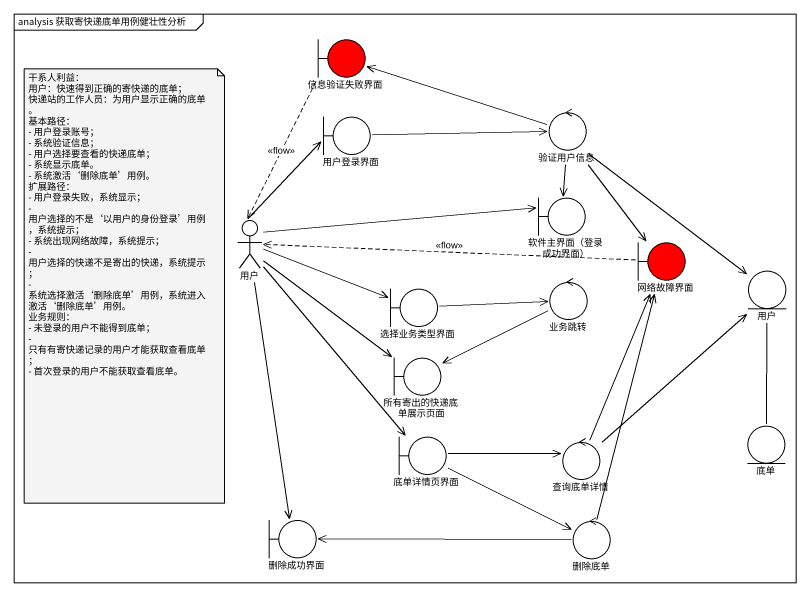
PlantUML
@startuml
mainframe analysis 获取寄快递底单用例健壮性分析
boundary 信息验证失败界面 #FF0000
boundary 用户登录界面
control 验证用户信息
actor 用户
boundary "软件主界面（登录成功界面）" as 软件主界面_登录成功界面
boundary 网络故障界面 #FF0000
entity "用户" as 用户_2
boundary 选择业务类型界面
control 业务跳转
boundary 所有寄出的快递底单展示页面
entity 底单
boundary 底单详情页界面
control 查询底单详情
boundary 删除成功界面
control 删除底单
信息验证失败界面 ..> 用户 : <<flow>>
用户登录界面 -right-> 验证用户信息
验证用户信息 -left-> 信息验证失败界面
验证用户信息 --> 软件主界面_登录成功界面
验证用户信息 --> 网络故障界面
验证用户信息 --> 用户_2
用户 -up-> 用户登录界面
用户 -right-> 软件主界面_登录成功界面
用户 -right-> 选择业务类型界面
用户 --> 所有寄出的快递底单展示页面
用户 --> 底单详情页界面
用户 --> 删除成功界面
网络故障界面 .left.> 用户 : <<flow>>
用户_2 -- 底单
选择业务类型界面 -right-> 业务跳转
业务跳转 -left-> 所有寄出的快递底单展示页面
底单详情页界面 -right-> 查询底单详情
底单详情页界面 -right-> 删除底单
查询底单详情 -up-> 网络故障界面
查询底单详情 -up-> 用户_2
删除底单 -up-> 网络故障界面
删除底单 -left-> 删除成功界面
note as N1
  干系人利益：
  用户：快速得到正确的寄快递的底单；
  快递站的工作人员：为用户显示正确的底单。
  基本路径：
  - 用户登录账号；
  - 系统验证信息；
  - 用户选择要查看的快递底单；
  - 系统显示底单。
  - 系统激活‘删除底单’用例。
  扩展路径：
  - 用户登录失败，系统显示；
  - 用户选择的不是‘以用户的身份登录’用例，系统提示；
  - 系统出现网络故障，系统提示；
  - 用户选择的快递不是寄出的快递，系统提示；
  - 系统选择激活‘删除底单’用例，系统进入激活‘删除底单’用例。
  业务规则：
  - 未登录的用户不能得到底单；
  - 只有有寄快递记录的用户才能获取查看底单；
  - 首次登录的用户不能获取查看底单。
end note
@enduml
